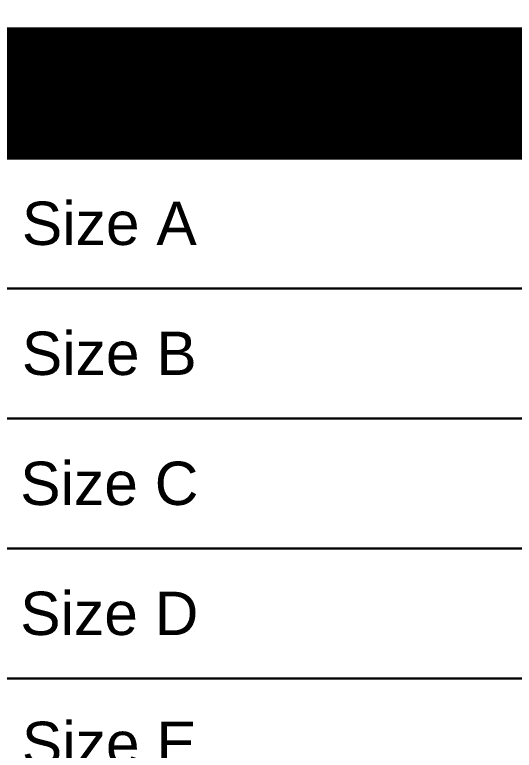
# Model space of a CAD drawing. Header units: inches. Extents: x -2078 to 106214, y -964 to 6385.
# Drawn here: x -1893.7 to -1616.9, y 225 to 632.3 of the extents above; entities that cross this region are included whole.
import ezdxf

# ---------------------------------------------------------------- set-up
doc = ezdxf.new("R2010")
doc.units = ezdxf.units.IN
doc.header["$MEASUREMENT"] = 0
doc.layers.add('A-ANNO', color=2, linetype='Continuous', lineweight=5)
doc.layers.add('A-HATCH', color=9, linetype='Continuous')
doc.styles.add('Jay Cad', font='arial.ttf', dxfattribs={"height": 0.125})

# ---------------------------------------------------------------- blocks, each defined once
blk = doc.blocks.new('JC-ANNO-SF')
blk.add_lwpolyline([(0, -1080), (-467.54, -1080), (-467.54, -1008), (0, -1008)], close=True)
blk = doc.blocks.new('JC-ANNO-SS')
at = {"layer": 'A-HATCH'}
h = blk.add_hatch(dxfattribs=at)
h.set_pattern_fill('ANSI31', color=256, scale=3)
h.set_pattern_definition([(45, (1667.53672, 0), (-0.26516504, 0.26516504), [])])
h.paths.add_polyline_path([(467.54, 0), (-467.54, 0), (-467.54, -72), (0, -72), (467.54, -72)])
for points in [[(467.54, -72), (-467.54, -72), (-467.54, 0), (467.54, 0)], [(0, -144), (-467.54, -144), (-467.54, -72), (0, -72)], [(0, -216), (-467.54, -216), (-467.54, -144), (0, -144)], [(0, -288), (-467.54, -288), (-467.54, -216), (0, -216)], [(0, -360), (-467.54, -360), (-467.54, -288), (0, -288)], [(0, -432), (-467.54, -432), (-467.54, -360), (0, -360)]]:
    blk.add_lwpolyline(points, close=True)
at = {"layer": 'A-ANNO', "color": 5, "insert": (0, -36), "char_height": 24, "attachment_point": 5, "style": 'Jay Cad'}
blk.add_mtext_dynamic_manual_height_columns('{\\fArial|b1|i0|c0|p34;Sheet Sizes}', width=490.4655, gutter_width=30, heights=[0], dxfattribs=at)
at = {"layer": 'A-ANNO', "char_height": 24, "attachment_point": 5, "style": 'Jay Cad'}
for s, insert in [('Size A ', (-233.77, -108)), ('Size B', (-233.77, -180)), ('Size C', (-233.77, -252)), ('Size D', (-233.77, -324)), ('Size E', (-233.77, -396))]:
    blk.add_mtext_dynamic_manual_height_columns(s, width=490.4655, gutter_width=30, heights=[0], dxfattribs=dict(at, insert=insert))

msp = doc.modelspace()

# ---------------------------------------------------------------- block references
for name, p in [('JC-ANNO-SF', (-1607.537, 1704.621)), ('JC-ANNO-SS', (-1607.537, 624.621))]:
    msp.add_blockref(name, p)

doc.saveas('drawing.dxf')
